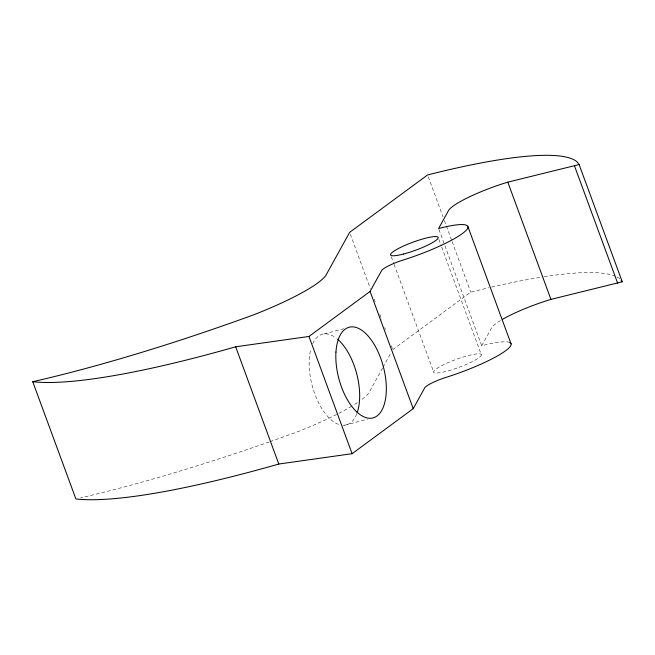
<?xml version="1.0" encoding="UTF-8"?>
<svg xmlns="http://www.w3.org/2000/svg" width="655" height="655" viewBox="0 0 655 655"><rect width="100%" height="100%" fill="white"/><g stroke="black" fill="none" stroke-linecap="round" stroke-linejoin="round"><path stroke-width="0.49" stroke-dasharray="3.27 2.46" d="M382.536 368.126L368.888 392.853A95.024 15.843 -20.2 0 1 361.789 399.525M383.028 367.25L391.313 352.234M509.836 342.565A57.01 9.506 -20.2 0 0 481.728 345.758L491.635 327.819A49.518 8.261 -20.2 0 1 502.344 319.444M392.779 349.59L470.724 292.179A312.124 52.056 -20.2 0 1 488.835 287.75M324.061 333.935L343.826 328.744M344.759 425.201L367.48 419.233M428.288 176.85L443.017 216.879M444.417 220.694L451.786 240.704M452.138 241.662L470.724 292.179M438.948 229.471L444.557 244.724M444.909 245.674L481.728 345.758M438.875 239.394L441.331 246.059M441.683 247.017L481.31 354.723A25.34 4.225 -20.2 0 1 446.546 371.303A25.34 4.225 -20.2 0 1 444.671 364.196A25.34 4.225 -20.2 0 1 481.31 354.723M391.272 256.76L393.729 263.433M394.081 264.391L433.708 372.097M350.343 234.261L370.329 288.585M374.193 299.073L375.241 301.93M379.802 314.318L381.906 320.041M384.714 327.664L385.41 329.571M391.371 345.774L392.427 348.632M357.401 402.62A95.024 15.843 -20.2 0 1 352.505 405.732M351.727 406.206A95.024 15.843 -20.2 0 1 338.381 413.575M336.678 414.451A95.024 15.843 -20.2 0 1 296.936 432.005A386.417 64.444 -20.2 0 1 270.22 441.568M269.262 441.904A386.417 64.444 -20.2 0 1 80.663 497.841M491.618 287.103A312.124 52.056 -20.2 0 1 543.192 276.877M544.174 276.721A312.124 52.056 -20.2 0 1 615.184 276.132M617.002 276.975A312.124 52.056 -20.2 0 1 619.99 278.924M356.828 413.682A46.873 23.04 75.3 0 1 343.007 425.283M338.438 424.35A46.873 23.04 75.3 0 1 310.798 349.221M312.713 343.736A46.873 23.04 75.3 0 1 336.162 338.054"/><path stroke-width="0.98" d="M509.836 342.565A57.01 9.506 -20.2 0 1 444.753 377.779A19.003 3.169 -20.2 0 0 424.735 387.817L413.223 408.671L352.095 453.694L278.793 464.035A373.751 62.331 -20.2 0 1 75.882 498.946L32.75 381.701A373.751 62.331 -20.2 0 0 235.661 346.798L308.955 336.457L370.083 291.434L381.595 270.581A19.003 3.169 -20.2 0 1 401.613 260.534A57.01 9.506 -20.2 0 0 464.649 231.764A57.01 9.506 -20.2 0 0 438.596 228.521L448.495 210.582A49.518 8.261 -20.2 0 1 507.805 182.155L579.118 164.561L622.25 281.797L550.937 299.392A49.518 8.261 -20.2 0 0 502.344 319.444M579.118 164.561L576.858 161.687A312.124 52.056 -20.2 0 0 427.584 174.942L349.639 232.353L325.748 275.616A95.024 15.843 -20.2 0 1 253.796 314.768A386.417 64.444 -20.2 0 1 32.75 381.701M621.12 280.356L622.25 281.797M574.558 166.067L617.69 283.304M507.805 182.155L550.937 299.392M467.932 226.655L511.064 343.891M370.083 291.434L413.223 408.671M308.955 336.457L352.095 453.694M235.661 346.798L278.793 464.035M337.628 339.241A46.873 23.04 75.3 0 1 357.155 412.781M403.415 254.066A25.34 4.225 -20.2 0 0 438.179 237.487A25.34 4.225 -20.2 0 0 401.531 246.96A25.34 4.225 -20.2 0 0 403.415 254.066M335.95 352.095A46.873 23.04 75.3 0 0 371.434 418.193A46.873 23.04 75.3 0 0 375.88 347.396A46.873 23.04 75.3 0 0 335.95 352.095"/></g></svg>
